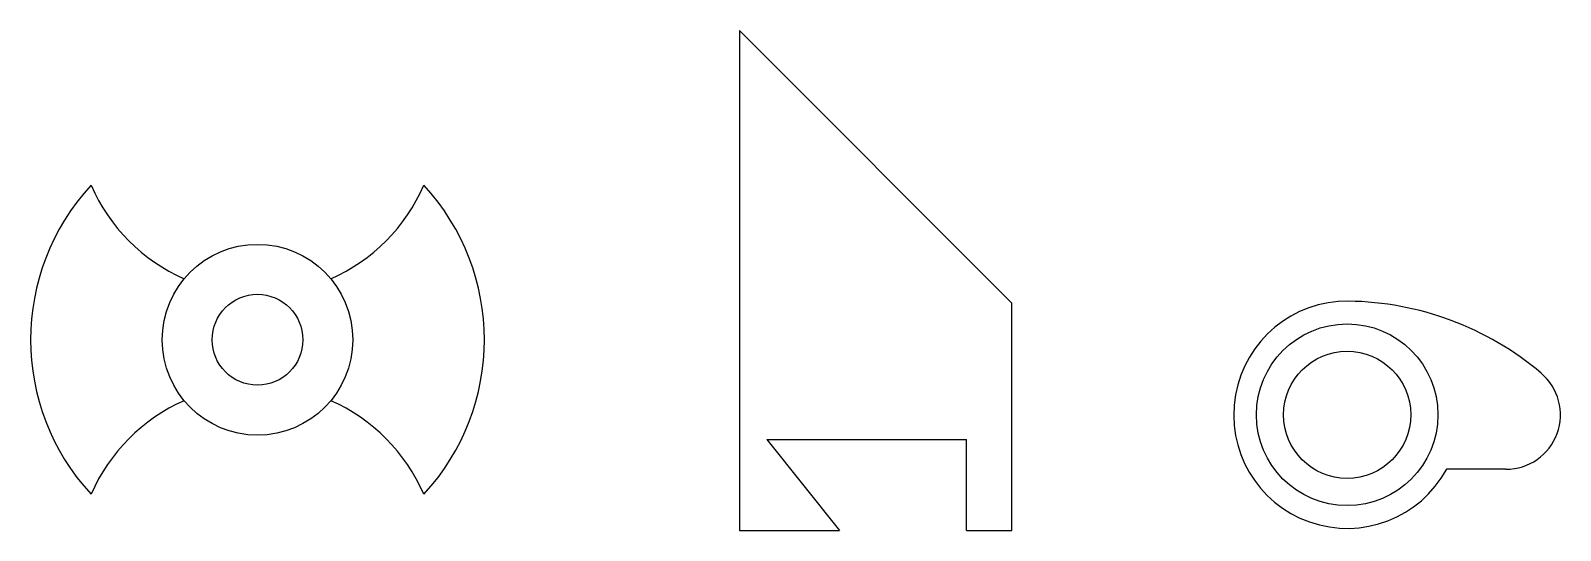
# Model space of a CAD drawing. Header units: inches. Extents: x -25 to 312, y -30 to 80.
import ezdxf

# ---------------------------------------------------------------- set-up
doc = ezdxf.new("R2010")
doc.units = ezdxf.units.IN
doc.header["$MEASUREMENT"] = 0

msp = doc.modelspace()

# ---------------------------------------------------------------- linework, layer by layer
for p, q in [((131.12, 79.91), (131.12, -30.09)), ((131.12, 79.91), (191.12, 19.91)), ((191.12, -30.09), (191.12, 19.91)), ((137.12, -10.09), (181.12, -10.09)), ((137.12, -10.09), (153.12, -30.09)), ((181.12, -30.09), (181.12, -10.09)), ((300.03, -16.64), (286.96, -16.64)), ((131.12, -30.09), (153.12, -30.09)), ((181.12, -30.09), (191.12, -30.09))]:
    msp.add_line(p, q)
for centre, radius in [((24.89, 11.87), 21), ((24.89, 11.87), 10), ((265.03, -4.64), 20), ((265.03, -4.64), 14)]:
    msp.add_circle(centre, radius)
for centre, radius, start, end in [((24.89, 11.87), 50, 137.1564, 222.8436), ((24.89, 61.87), 40, 203.5782, 246.1702), ((24.89, 61.87), 40, 293.8298, 336.4218), ((24.89, 11.87), 50, 317.1564, 42.8436), ((265.03, -4.64), 25, 89.2984, 331.3146), ((264.51, -46.64), 67, 49.7807, 89.2984), ((300.03, -4.64), 12, 270, 49.7807), ((24.89, -38.13), 40, 113.8298, 156.4218), ((24.89, -38.13), 40, 23.5782, 66.1702)]:
    msp.add_arc(centre, radius, start, end)

doc.saveas('drawing.dxf')
